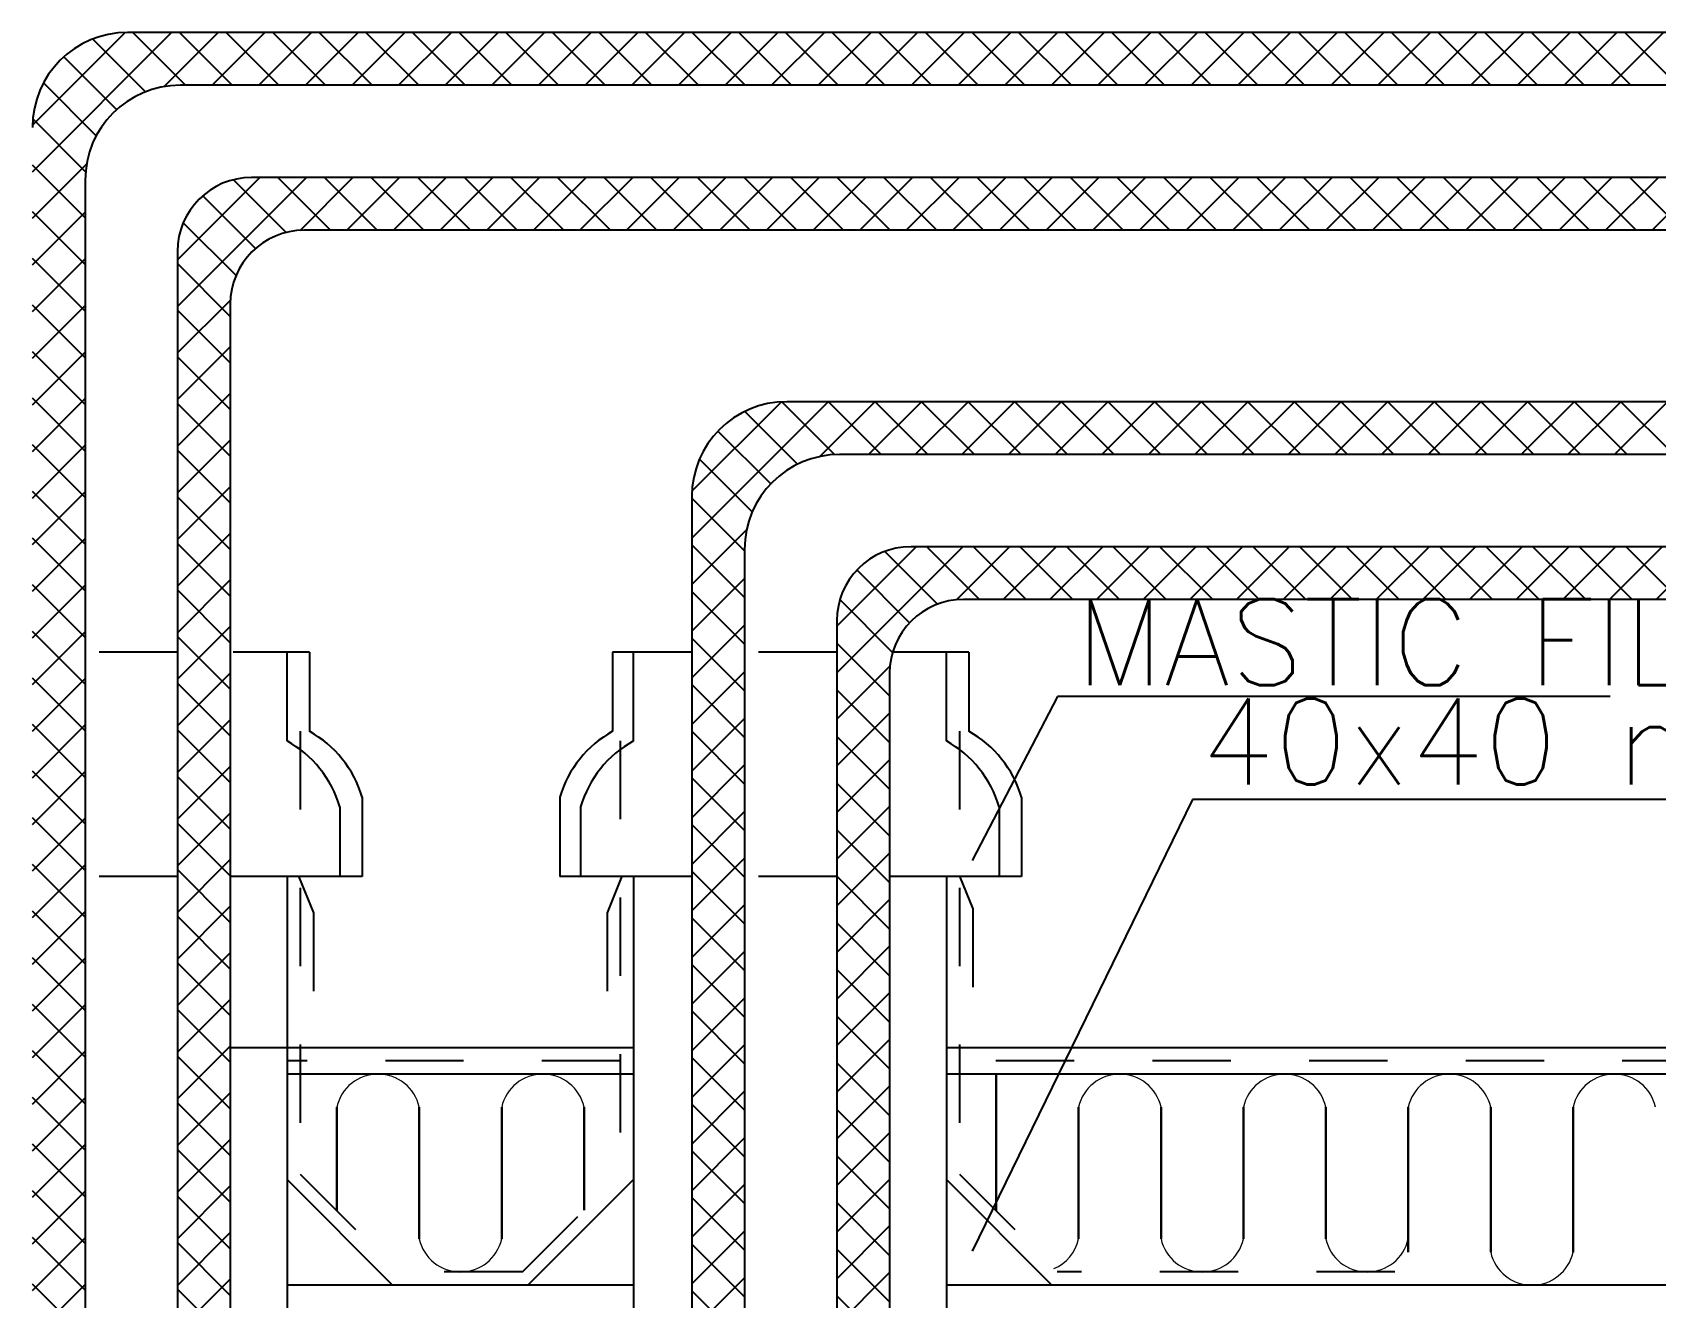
# Model space of a CAD drawing. Extents: x 594 to 813, y 174 to 240.
# Drawn here: x 643.485 to 645.558, y 213.53 to 215.146 of the extents above; entities that cross this region are included whole.
import ezdxf

# ---------------------------------------------------------------- set-up
doc = ezdxf.new("R2010")
doc.units = 0
doc.header["$MEASUREMENT"] = 0
doc.linetypes.add('DSH2', pattern=[0.26, 0.13, -0.13])
doc.linetypes.add('DSH3', pattern=[0.39, 0.26, -0.13])
doc.layers.get('0').update_dxf_attribs({"linetype": 'CONTINUOUS', "lineweight": 30})
doc.layers.add('AC.REF(S). PIPING', color=3, linetype='CONTINUOUS', lineweight=30)
doc.layers.add('hatch', color=252, linetype='CONTINUOUS', lineweight=9)
for name, color, linetype in [('LIN-2', 7, 'CONTINUOUS'), ('LIN-4', 11, 'DSH3'), ('T-TEXT', 3, 'CONTINUOUS')]:
    doc.layers.add(name, color=color, linetype=linetype)
doc.styles.add('AC', font='romans.shx', dxfattribs={"height": 0.2})

# ---------------------------------------------------------------- blocks, each defined once
blk = doc.blocks.new('*X239')
at = {"color": 0}
for p, q in [((15720.8, 17665.4), (16248.7, 18193.3)), ((15720.9, 17842.3), (16071.8, 18193.2)), ((16149.5, 17968.5), (15949.5, 18168.5)), ((16301.4, 17993.3), (16101.4, 18193.3)), ((16220.4, 17988.2), (16425.5, 18193.3)), ((16478.2, 17993.3), (16278.2, 18193.3)), ((16402.3, 17993.3), (16602.3, 18193.3)), ((16655, 17993.3), (16455, 18193.3)), ((16579.1, 17993.3), (16779.1, 18193.3)), ((16831.7, 17993.3), (16631.7, 18193.3)), ((16755.8, 17993.3), (16955.8, 18193.3)), ((17008.5, 17993.3), (16808.5, 18193.3)), ((16932.6, 17993.3), (17132.6, 18193.3)), ((17185.3, 17993.3), (16985.3, 18193.3)), ((17109.4, 17993.3), (17309.4, 18193.3)), ((17362.1, 17993.3), (17162.1, 18193.3)), ((17286.2, 17993.3), (17486.2, 18193.3)), ((17538.8, 17993.3), (17338.8, 18193.3)), ((17462.9, 17993.3), (17662.9, 18193.3)), ((17715.6, 17993.3), (17515.6, 18193.3)), ((17639.7, 17993.3), (17839.7, 18193.3)), ((17892.4, 17993.3), (17692.4, 18193.3)), ((17816.5, 17993.3), (18016.5, 18193.3)), ((18069.2, 17993.3), (17869.2, 18193.3)), ((17993.3, 17993.3), (18193.3, 18193.3)), ((18245.9, 17993.3), (18045.9, 18193.3)), ((18170.1, 17993.3), (18370.1, 18193.3)), ((18422.7, 17993.3), (18222.7, 18193.3)), ((18346.8, 17993.3), (18546.8, 18193.3)), ((18599.5, 17993.3), (18399.5, 18193.3)), ((18523.6, 17993.3), (18723.6, 18193.3)), ((18776.3, 17993.3), (18576.3, 18193.3)), ((18700.4, 17993.3), (18900.4, 18193.3)), ((18953.1, 17993.3), (18753.1, 18193.3)), ((18877.2, 17993.3), (19077.2, 18193.3)), ((19129.8, 17993.3), (18929.8, 18193.3)), ((19053.9, 17993.3), (19253.9, 18193.3)), ((19306.6, 17993.3), (19106.6, 18193.3)), ((19230.7, 17993.3), (19430.7, 18193.3)), ((19483.4, 17993.3), (19283.4, 18193.3)), ((19407.5, 17993.3), (19607.5, 18193.3)), ((19660.2, 17993.3), (19460.2, 18193.3)), ((19584.3, 17993.3), (19784.3, 18193.3)), ((19836.9, 17993.3), (19636.9, 18193.3)), ((19761, 17993.3), (19961, 18193.3)), ((20013.7, 17993.3), (19813.7, 18193.3)), ((19937.8, 17993.3), (20137.8, 18193.3)), ((20190.5, 17993.3), (19990.5, 18193.3)), ((20114.6, 17993.3), (20314.6, 18193.3)), ((20367.3, 17993.3), (20167.3, 18193.3)), ((20291.4, 17993.3), (20491.4, 18193.3)), ((20544, 17993.3), (20344, 18193.3)), ((20468.2, 17993.3), (20668.2, 18193.3)), ((20720.8, 17993.3), (20520.8, 18193.3)), ((20644.9, 17993.3), (20844.9, 18193.3)), ((20897.6, 17993.3), (20697.6, 18193.3)), ((20821.7, 17993.3), (21021.7, 18193.3)), ((21074.4, 17993.3), (20874.4, 18193.3)), ((20998.5, 17993.3), (21198.5, 18193.3)), ((21251.1, 17993.3), (21051.1, 18193.3)), ((21175.3, 17993.3), (21375.3, 18193.3)), ((21427.9, 17993.3), (21227.9, 18193.3)), ((21352, 17993.3), (21552, 18193.3)), ((21604.7, 17993.3), (21404.7, 18193.3)), ((21528.8, 17993.3), (21728.8, 18193.3)), ((21781.5, 17993.3), (21581.5, 18193.3)), ((21705.6, 17993.3), (21905.6, 18193.3)), ((21958.3, 17993.3), (21758.3, 18193.3)), ((16040.1, 17901), (15840.1, 18101)), ((15962.7, 17801.7), (15762.7, 18001.7)), ((15922.3, 17665.3), (15722.3, 17865.3)), ((15720.8, 17488.6), (15925.9, 17693.7)), ((15920.8, 17490), (15720.8, 17690)), ((15920.8, 17313.2), (15720.8, 17513.2)), ((15720.8, 17311.8), (15920.8, 17511.8)), ((15920.8, 17136.4), (15720.8, 17336.4)), ((15720.8, 17135), (15920.8, 17335)), ((15920.8, 16959.6), (15720.8, 17159.6)), ((15720.8, 16958.3), (15920.8, 17158.3)), ((15920.8, 16782.9), (15720.8, 16982.9)), ((15720.8, 16781.5), (15920.8, 16981.5)), ((15920.8, 16606.1), (15720.8, 16806.1)), ((15720.8, 16604.7), (15920.8, 16804.7)), ((15920.8, 16429.3), (15720.8, 16629.3)), ((15720.8, 16427.9), (15920.8, 16627.9)), ((15920.8, 16252.5), (15720.8, 16452.5)), ((15720.8, 16251.2), (15920.8, 16451.2)), ((15920.8, 16075.8), (15720.8, 16275.8)), ((15720.8, 16074.4), (15920.8, 16274.4)), ((15920.8, 15899), (15720.8, 16099)), ((15720.8, 15897.6), (15920.8, 16097.6)), ((15920.8, 15722.2), (15720.8, 15922.2)), ((15720.8, 15720.8), (15920.8, 15920.8)), ((15920.8, 15545.4), (15720.8, 15745.4)), ((15720.8, 15544), (15920.8, 15744)), ((15920.8, 15368.7), (15720.8, 15568.7)), ((15720.8, 15367.3), (15920.8, 15567.3)), ((15920.8, 15191.9), (15720.8, 15391.9)), ((15720.8, 15190.5), (15920.8, 15390.5)), ((15920.8, 15015.1), (15720.8, 15215.1)), ((15720.8, 15013.7), (15920.8, 15213.7)), ((15920.8, 14838.3), (15720.8, 15038.3)), ((15720.8, 14836.9), (15920.8, 15036.9)), ((15920.8, 14661.5), (15720.8, 14861.5)), ((15720.8, 14660.2), (15920.8, 14860.2)), ((15920.8, 14484.8), (15720.8, 14684.8)), ((15720.8, 14483.4), (15920.8, 14683.4)), ((15920.8, 14308), (15720.8, 14508)), ((15720.8, 14306.6), (15920.8, 14506.6)), ((15920.8, 14131.2), (15720.8, 14331.2)), ((15720.8, 14129.8), (15920.8, 14329.8)), ((15920.8, 13954.4), (15720.8, 14154.4)), ((15720.8, 13953.1), (15920.8, 14153.1)), ((15920.8, 13777.7), (15720.8, 13977.7)), ((15720.8, 13776.3), (15920.8, 13976.3)), ((15920.8, 13600.9), (15720.8, 13800.9)), ((15720.8, 13599.5), (15920.8, 13799.5)), ((15920.8, 13424.1), (15720.8, 13624.1)), ((15720.8, 13422.7), (15920.8, 13622.7)), ((15920.8, 13247.3), (15720.8, 13447.3)), ((15720.8, 13246), (15920.8, 13446))]:
    blk.add_line(p, q, dxfattribs=at)
blk = doc.blocks.new('*X238')
at = {"color": 0}
for p, q in [((16270.8, 17154.7), (16759.4, 17643.3)), ((16270.8, 17331.5), (16582.6, 17643.3)), ((16683, 17434.9), (16483, 17634.9)), ((16851.4, 17443.3), (16651.4, 17643.3)), ((16735.8, 17442.9), (16936.2, 17643.3)), ((17028.2, 17443.3), (16828.2, 17643.3)), ((16912.9, 17443.3), (17112.9, 17643.3)), ((17205, 17443.3), (17005, 17643.3)), ((17089.7, 17443.3), (17289.7, 17643.3)), ((17381.7, 17443.3), (17181.7, 17643.3)), ((17266.5, 17443.3), (17466.5, 17643.3)), ((17558.5, 17443.3), (17358.5, 17643.3)), ((17443.3, 17443.3), (17643.3, 17643.3)), ((17735.3, 17443.3), (17535.3, 17643.3)), ((17620.1, 17443.3), (17820.1, 17643.3)), ((17912.1, 17443.3), (17712.1, 17643.3)), ((17796.8, 17443.3), (17996.8, 17643.3)), ((18088.8, 17443.3), (17888.8, 17643.3)), ((17973.6, 17443.3), (18173.6, 17643.3)), ((18265.6, 17443.3), (18065.6, 17643.3)), ((18150.4, 17443.3), (18350.4, 17643.3)), ((18442.4, 17443.3), (18242.4, 17643.3)), ((18327.2, 17443.3), (18527.2, 17643.3)), ((18619.2, 17443.3), (18419.2, 17643.3)), ((18503.9, 17443.3), (18703.9, 17643.3)), ((18795.9, 17443.3), (18595.9, 17643.3)), ((18680.7, 17443.3), (18880.7, 17643.3)), ((18972.7, 17443.3), (18772.7, 17643.3)), ((18857.5, 17443.3), (19057.5, 17643.3)), ((19149.5, 17443.3), (18949.5, 17643.3)), ((19034.3, 17443.3), (19234.3, 17643.3)), ((19326.3, 17443.3), (19126.3, 17643.3)), ((19211, 17443.3), (19411, 17643.3)), ((19503.1, 17443.3), (19303.1, 17643.3)), ((19387.8, 17443.3), (19587.8, 17643.3)), ((19679.8, 17443.3), (19479.8, 17643.3)), ((19564.6, 17443.3), (19764.6, 17643.3)), ((19856.6, 17443.3), (19656.6, 17643.3)), ((19741.4, 17443.3), (19941.4, 17643.3)), ((20033.4, 17443.3), (19833.4, 17643.3)), ((19918.2, 17443.3), (20118.2, 17643.3)), ((20210.2, 17443.3), (20010.2, 17643.3)), ((20094.9, 17443.3), (20294.9, 17643.3)), ((20386.9, 17443.3), (20186.9, 17643.3)), ((20271.7, 17443.3), (20471.7, 17643.3)), ((20563.7, 17443.3), (20363.7, 17643.3)), ((20448.5, 17443.3), (20648.5, 17643.3)), ((20740.5, 17443.3), (20540.5, 17643.3)), ((20625.3, 17443.3), (20825.3, 17643.3)), ((20917.3, 17443.3), (20717.3, 17643.3)), ((20802, 17443.3), (21002, 17643.3)), ((21094, 17443.3), (20894, 17643.3)), ((20978.8, 17443.3), (21178.8, 17643.3)), ((21270.8, 17443.3), (21070.8, 17643.3)), ((21155.6, 17443.3), (21355.6, 17643.3)), ((21447.6, 17443.3), (21247.6, 17643.3)), ((21332.4, 17443.3), (21532.4, 17643.3)), ((21624.4, 17443.3), (21424.4, 17643.3)), ((21509.1, 17443.3), (21709.1, 17643.3)), ((21801.1, 17443.3), (21601.1, 17643.3)), ((21685.9, 17443.3), (21885.9, 17643.3)), ((21977.9, 17443.3), (21777.9, 17643.3)), ((21862.7, 17443.3), (22062.7, 17643.3)), ((16566.8, 17374.3), (16366.8, 17574.3)), ((16492.7, 17271.7), (16292.7, 17471.7)), ((16470.8, 17116.7), (16270.8, 17316.7)), ((16270.8, 16977.9), (16471.2, 17178.3)), ((16470.8, 16940), (16270.8, 17140)), ((16270.8, 16801.2), (16470.8, 17001.2)), ((16470.8, 16763.2), (16270.8, 16963.2)), ((16270.8, 16624.4), (16470.8, 16824.4)), ((16470.8, 16586.4), (16270.8, 16786.4)), ((16270.8, 16447.6), (16470.8, 16647.6)), ((16470.8, 16409.6), (16270.8, 16609.6)), ((16270.8, 16270.8), (16470.8, 16470.8)), ((16470.8, 16232.9), (16270.8, 16432.9)), ((16270.8, 16094), (16470.8, 16294)), ((16470.8, 16056.1), (16270.8, 16256.1)), ((16270.8, 15917.3), (16470.8, 16117.3)), ((16470.8, 15879.3), (16270.8, 16079.3)), ((16270.8, 15740.5), (16470.8, 15940.5)), ((16470.8, 15702.5), (16270.8, 15902.5)), ((16270.8, 15563.7), (16470.8, 15763.7)), ((16470.8, 15525.8), (16270.8, 15725.8)), ((16270.8, 15386.9), (16470.8, 15586.9)), ((16470.8, 15349), (16270.8, 15549)), ((16270.8, 15210.2), (16470.8, 15410.2)), ((16470.8, 15172.2), (16270.8, 15372.2)), ((16270.8, 15033.4), (16470.8, 15233.4)), ((16470.8, 14995.4), (16270.8, 15195.4)), ((16270.8, 14856.6), (16470.8, 15056.6)), ((16470.8, 14818.7), (16270.8, 15018.7)), ((16270.8, 14679.8), (16470.8, 14879.8)), ((16470.8, 14641.9), (16270.8, 14841.9)), ((16270.8, 14503.1), (16470.8, 14703.1)), ((16470.8, 14465.1), (16270.8, 14665.1)), ((16270.8, 14326.3), (16470.8, 14526.3)), ((16470.8, 14288.3), (16270.8, 14488.3)), ((16270.8, 14149.5), (16470.8, 14349.5)), ((16470.8, 14111.5), (16270.8, 14311.5)), ((16270.8, 13972.7), (16470.8, 14172.7)), ((16470.8, 13934.8), (16270.8, 14134.8)), ((16270.8, 13796), (16470.8, 13996)), ((16470.8, 13758), (16270.8, 13958)), ((16270.8, 13619.2), (16470.8, 13819.2)), ((16470.8, 13581.2), (16270.8, 13781.2)), ((16270.8, 13442.4), (16470.8, 13642.4)), ((16470.8, 13404.4), (16270.8, 13604.4)), ((16270.8, 13265.6), (16470.8, 13465.6)), ((16470.8, 13227.7), (16270.8, 13427.7))]:
    blk.add_line(p, q, dxfattribs=at)
blk = doc.blocks.new('*X237')
at = {"color": 0}
for p, q in [((18220.8, 16276.3), (18737.8, 16793.3)), ((18221.4, 16453.6), (18560.5, 16792.7)), ((18622.1, 16556.4), (18422.1, 16756.4)), ((18762.5, 16592.8), (18562.5, 16792.8)), ((18706.9, 16585.6), (18914.6, 16793.3)), ((18938.8, 16593.3), (18738.8, 16793.3)), ((18891.4, 16593.3), (19091.4, 16793.3)), ((19115.6, 16593.3), (18915.6, 16793.3)), ((19068.2, 16593.3), (19268.2, 16793.3)), ((19292.4, 16593.3), (19092.4, 16793.3)), ((19244.9, 16593.3), (19444.9, 16793.3)), ((19469.2, 16593.3), (19269.2, 16793.3)), ((19421.7, 16593.3), (19621.7, 16793.3)), ((19645.9, 16593.3), (19445.9, 16793.3)), ((19598.5, 16593.3), (19798.5, 16793.3)), ((19822.7, 16593.3), (19622.7, 16793.3)), ((19775.3, 16593.3), (19975.3, 16793.3)), ((19999.5, 16593.3), (19799.5, 16793.3)), ((19952, 16593.3), (20152, 16793.3)), ((20176.3, 16593.3), (19976.3, 16793.3)), ((20128.8, 16593.3), (20328.8, 16793.3)), ((20353.1, 16593.3), (20153.1, 16793.3)), ((20305.6, 16593.3), (20505.6, 16793.3)), ((20529.8, 16593.3), (20329.8, 16793.3)), ((20482.4, 16593.3), (20682.4, 16793.3)), ((20706.6, 16593.3), (20506.6, 16793.3)), ((20659.1, 16593.3), (20859.1, 16793.3)), ((20883.4, 16593.3), (20683.4, 16793.3)), ((20835.9, 16593.3), (21035.9, 16793.3)), ((21060.2, 16593.3), (20860.2, 16793.3)), ((21012.7, 16593.3), (21212.7, 16793.3)), ((21236.9, 16593.3), (21036.9, 16793.3)), ((21189.5, 16593.3), (21389.5, 16793.3)), ((21413.7, 16593.3), (21213.7, 16793.3)), ((21366.2, 16593.3), (21566.2, 16793.3)), ((21590.5, 16593.3), (21390.5, 16793.3)), ((21543, 16593.3), (21743, 16793.3)), ((21767.3, 16593.3), (21567.3, 16793.3)), ((21719.8, 16593.3), (21919.8, 16793.3)), ((21944, 16593.3), (21744, 16793.3)), ((18520.2, 16481.6), (18320.2, 16681.6)), ((18449.9, 16375.1), (18249.9, 16575.1)), ((18420.8, 16227.4), (18220.8, 16427.4)), ((18220.8, 16099.5), (18428.5, 16307.2)), ((18420.8, 16050.6), (18220.8, 16250.6)), ((18220.8, 15922.7), (18420.8, 16122.7)), ((18420.8, 15873.9), (18220.8, 16073.9)), ((18220.8, 15746), (18420.8, 15946)), ((18420.8, 15697.1), (18220.8, 15897.1)), ((18220.8, 15569.2), (18420.8, 15769.2)), ((18420.8, 15520.3), (18220.8, 15720.3)), ((18220.8, 15392.4), (18420.8, 15592.4)), ((18420.8, 15343.5), (18220.8, 15543.5)), ((18220.8, 15215.6), (18420.8, 15415.6)), ((18420.8, 15166.7), (18220.8, 15366.7)), ((18220.8, 15038.8), (18420.8, 15238.8)), ((18420.8, 14990), (18220.8, 15190)), ((18220.8, 14862.1), (18420.8, 15062.1)), ((18420.8, 14813.2), (18220.8, 15013.2)), ((18220.8, 14685.3), (18420.8, 14885.3)), ((18420.8, 14636.4), (18220.8, 14836.4)), ((18220.8, 14508.5), (18420.8, 14708.5)), ((18420.8, 14459.6), (18220.8, 14659.6)), ((18220.8, 14331.7), (18420.8, 14531.7)), ((18420.8, 14282.9), (18220.8, 14482.9)), ((18220.8, 14155), (18420.8, 14355)), ((18420.8, 14106.1), (18220.8, 14306.1)), ((18220.8, 13978.2), (18420.8, 14178.2)), ((18420.8, 13929.3), (18220.8, 14129.3)), ((18220.8, 13801.4), (18420.8, 14001.4)), ((18420.8, 13752.5), (18220.8, 13952.5)), ((18220.8, 13624.6), (18420.8, 13824.6)), ((18420.8, 13575.8), (18220.8, 13775.8)), ((18220.8, 13447.9), (18420.8, 13647.9)), ((18420.8, 13399), (18220.8, 13599)), ((18220.8, 13271.1), (18420.8, 13471.1)), ((18420.8, 13222.2), (18220.8, 13422.2))]:
    blk.add_line(p, q, dxfattribs=at)
blk = doc.blocks.new('*X236')
at = {"color": 0}
for p, q in [((18770.8, 15765.6), (19248.5, 16243.3)), ((18770.8, 15942.4), (19071.7, 16243.3)), ((19152.9, 16025.6), (18952.9, 16225.6)), ((19312.1, 16043.3), (19112.1, 16243.3)), ((19224, 16042), (19425.3, 16243.3)), ((19488.8, 16043.3), (19288.8, 16243.3)), ((19402, 16043.3), (19602, 16243.3)), ((19665.6, 16043.3), (19465.6, 16243.3)), ((19578.8, 16043.3), (19778.8, 16243.3)), ((19842.4, 16043.3), (19642.4, 16243.3)), ((19755.6, 16043.3), (19955.6, 16243.3)), ((20019.2, 16043.3), (19819.2, 16243.3)), ((19932.4, 16043.3), (20132.4, 16243.3)), ((20195.9, 16043.3), (19995.9, 16243.3)), ((20109.1, 16043.3), (20309.1, 16243.3)), ((20372.7, 16043.3), (20172.7, 16243.3)), ((20285.9, 16043.3), (20485.9, 16243.3)), ((20549.5, 16043.3), (20349.5, 16243.3)), ((20462.7, 16043.3), (20662.7, 16243.3)), ((20726.3, 16043.3), (20526.3, 16243.3)), ((20639.5, 16043.3), (20839.5, 16243.3)), ((20903.1, 16043.3), (20703.1, 16243.3)), ((20816.2, 16043.3), (21016.2, 16243.3)), ((21079.8, 16043.3), (20879.8, 16243.3)), ((20993, 16043.3), (21193, 16243.3)), ((21256.6, 16043.3), (21056.6, 16243.3)), ((21169.8, 16043.3), (21369.8, 16243.3)), ((21433.4, 16043.3), (21233.4, 16243.3)), ((21346.6, 16043.3), (21546.6, 16243.3)), ((21610.2, 16043.3), (21410.2, 16243.3)), ((21523.4, 16043.3), (21723.4, 16243.3)), ((21786.9, 16043.3), (21586.9, 16243.3)), ((21700.1, 16043.3), (21900.1, 16243.3)), ((21963.7, 16043.3), (21763.7, 16243.3)), ((21876.9, 16043.3), (22076.9, 16243.3)), ((22140.5, 16043.3), (21940.5, 16243.3)), ((22053.7, 16043.3), (22253.7, 16243.3)), ((22317.3, 16043.3), (22117.3, 16243.3)), ((22230.5, 16043.3), (22430.5, 16243.3)), ((22494, 16043.3), (22294, 16243.3)), ((22407.2, 16043.3), (22607.2, 16243.3)), ((22670.8, 16043.3), (22470.8, 16243.3)), ((22584, 16043.3), (22784, 16243.3)), ((22847.6, 16043.3), (22647.6, 16243.3)), ((22760.8, 16043.3), (22960.8, 16243.3)), ((23024.4, 16043.3), (22824.4, 16243.3)), ((22937.6, 16043.3), (23137.6, 16243.3)), ((23201.1, 16043.3), (23001.1, 16243.3)), ((23114.3, 16043.3), (23314.3, 16243.3)), ((23377.9, 16043.3), (23177.9, 16243.3)), ((23291.1, 16043.3), (23491.1, 16243.3)), ((23554.7, 16043.3), (23354.7, 16243.3)), ((23467.9, 16043.3), (23667.9, 16243.3)), ((23731.5, 16043.3), (23531.5, 16243.3)), ((23644.7, 16043.3), (23844.7, 16243.3)), ((23908.3, 16043.3), (23708.3, 16243.3)), ((23821.5, 16043.3), (24021.5, 16243.3)), ((24085, 16043.3), (23885, 16243.3)), ((23998.2, 16043.3), (24198.2, 16243.3)), ((24261.8, 16043.3), (24061.8, 16243.3)), ((24175, 16043.3), (24375, 16243.3)), ((24420.8, 16061), (24238.6, 16243.3)), ((24420.8, 16237.8), (24415.4, 16243.3)), ((19046.8, 15955), (18846.8, 16155)), ((24351.8, 16043.3), (24420.8, 16112.3)), ((18982.3, 15842.7), (18782.3, 16042.7)), ((18970.8, 15677.4), (18770.8, 15877.4)), ((18770.8, 15588.8), (18972.1, 15790.1)), ((18970.8, 15500.6), (18770.8, 15700.6)), ((18770.8, 15412.1), (18970.8, 15612.1)), ((18970.8, 15323.9), (18770.8, 15523.9)), ((18770.8, 15235.3), (18970.8, 15435.3)), ((18970.8, 15147.1), (18770.8, 15347.1)), ((18770.8, 15058.5), (18970.8, 15258.5)), ((18970.8, 14970.3), (18770.8, 15170.3)), ((18770.8, 14881.7), (18970.8, 15081.7)), ((18970.8, 14793.5), (18770.8, 14993.5)), ((18770.8, 14705), (18970.8, 14905)), ((18970.8, 14616.7), (18770.8, 14816.7)), ((18770.8, 14528.2), (18970.8, 14728.2)), ((18970.8, 14440), (18770.8, 14640)), ((18770.8, 14351.4), (18970.8, 14551.4)), ((18970.8, 14263.2), (18770.8, 14463.2)), ((18770.8, 14174.6), (18970.8, 14374.6)), ((18970.8, 14086.4), (18770.8, 14286.4)), ((18770.8, 13997.9), (18970.8, 14197.9)), ((18970.8, 13909.6), (18770.8, 14109.6)), ((18770.8, 13821.1), (18970.8, 14021.1)), ((18970.8, 13732.9), (18770.8, 13932.9)), ((18770.8, 13644.3), (18970.8, 13844.3)), ((18970.8, 13556.1), (18770.8, 13756.1)), ((18770.8, 13467.5), (18970.8, 13667.5)), ((18970.8, 13379.3), (18770.8, 13579.3)), ((18770.8, 13290.7), (18970.8, 13490.7)), ((18970.8, 13202.5), (18770.8, 13402.5)), ((18770.8, 13114), (18970.8, 13314)), ((18970.8, 13025.8), (18770.8, 13225.8)), ((18770.8, 12937.2), (18970.8, 13137.2)), ((18970.8, 12849), (18770.8, 13049)), ((18770.8, 12760.4), (18970.8, 12960.4)), ((18970.8, 12672.2), (18770.8, 12872.2)), ((18770.8, 12583.6), (18970.8, 12783.6)), ((18970.8, 12495.4), (18770.8, 12695.4)), ((18770.8, 12406.9), (18970.8, 12606.9)), ((18970.8, 12318.7), (18770.8, 12518.7)), ((18770.8, 12230.1), (18970.8, 12430.1)), ((18970.8, 12141.9), (18770.8, 12341.9)), ((18770.8, 12053.3), (18970.8, 12253.3)), ((18970.8, 11965.1), (18770.8, 12165.1)), ((18770.8, 11876.5), (18970.8, 12076.5)), ((18970.8, 11788.3), (18770.8, 11988.3)), ((18770.8, 11699.8), (18970.8, 11899.8)), ((18970.8, 11611.5), (18770.8, 11811.5)), ((18770.8, 11523), (18970.8, 11723)), ((18970.8, 11434.8), (18770.8, 11634.8)), ((18770.8, 11346.2), (18970.8, 11546.2)), ((18970.8, 11258), (18770.8, 11458)), ((18770.8, 11169.4), (18970.8, 11369.4)), ((18970.8, 11081.2), (18770.8, 11281.2)), ((18770.8, 10992.7), (18970.8, 11192.7)), ((18970.8, 10904.4), (18770.8, 11104.4)), ((18770.8, 10815.9), (18970.8, 11015.9)), ((18970.8, 10727.7), (18770.8, 10927.7)), ((18770.8, 10639.1), (18970.8, 10839.1)), ((18970.8, 10550.9), (18770.8, 10750.9)), ((18770.8, 10462.3), (18970.8, 10662.3)), ((18951.7, 10393.3), (18770.8, 10574.1)), ((18878.6, 10393.3), (18970.8, 10485.5)), ((18774.9, 10393.3), (18770.8, 10397.3))]:
    blk.add_line(p, q, dxfattribs=at)
blk = doc.blocks.new('A$C5DD3573E')
for p, q in [((-17206.157, -15301.33), (-17206.157, -15157.063)), ((-17902.156, -15301.33), (-17902.156, -15191.863)), ((-17815.156, -15331.063), (-17815.156, -15191.863)), ((-17728.156, -15331.063), (-17728.156, -15191.863)), ((-17641.156, -15300.8), (-17641.156, -15191.863)), ((-17119.157, -15331.063), (-17119.157, -15191.863)), ((-17032.157, -15331.063), (-17032.157, -15191.863)), ((-16945.157, -15331.063), (-16945.157, -15191.863)), ((-16858.158, -15331.063), (-16858.158, -15191.863)), ((-16771.158, -15344.983), (-16771.158, -15191.863)), ((-16684.158, -15344.983), (-16684.158, -15191.863)), ((-16597.158, -15344.983), (-16597.158, -15191.863))]:
    blk.add_line(p, q)
at = {"layer": 'hatch'}
for centre, start, end in [((-17858.656, -15201.542), 12.544203, 167.455797), ((-17684.656, -15201.542), 12.544203, 167.455797), ((-17075.657, -15201.542), 12.544203, 167.455797), ((-16901.657, -15201.542), 12.544203, 167.455797), ((-16727.658, -15201.542), 12.544203, 167.455797), ((-16553.658, -15201.542), 12.544203, 167.455797), ((-17771.656, -15321.384), 192.544203, 347.455797), ((-17162.657, -15321.384), 293.159665, 347.455797), ((-16988.657, -15321.384), 192.544203, 347.455797), ((-16814.658, -15321.384), 192.544203, 347.455797), ((-16640.658, -15335.304), 192.544203, 347.455797)]:
    blk.add_arc(centre, 44.564, start, end, dxfattribs=at)
at = {"layer": 'LIN-2'}
for p, q in [((-15801.402, -14057.385), (-18123.254, -14057.385)), ((-15801.402, -14113.065), (-18067.574, -14113.065)), ((-18167.797, -14213.289), (-18167.797, -16228.901)), ((-15801.402, -14210.505), (-17992.406, -14210.505)), ((-15801.402, -14266.185), (-17936.726, -14266.185)), ((-18070.358, -14288.457), (-18070.358, -16228.901)), ((-18014.678, -14344.137), (-18014.678, -16228.901)), ((-15801.402, -14447.144), (-17427.255, -14447.144)), ((-15801.402, -14502.824), (-17371.575, -14502.824)), ((-17527.479, -14547.368), (-17527.479, -16228.901)), ((-17471.799, -14603.048), (-17471.799, -16228.901)), ((-15801.402, -14600.264), (-17296.407, -14600.264)), ((-15801.402, -14655.944), (-17240.727, -14655.944)), ((-17374.359, -14678.216), (-17374.359, -16228.901)), ((-17931.158, -14711.624), (-18011.428, -14711.624)), ((-17954.748, -14805.35), (-17954.748, -14711.624)), ((-17931.158, -14711.624), (-17931.158, -14795.144)), ((-17610.998, -14711.624), (-17610.998, -14795.144)), ((-17527.479, -14711.624), (-17610.998, -14711.624)), ((-17589.093, -14805.35), (-17589.093, -14711.624)), ((-17235.159, -14711.624), (-17315.43, -14711.624)), ((-17258.75, -14805.35), (-17258.75, -14711.624)), ((-17235.159, -14711.624), (-17235.159, -14795.144)), ((-17318.679, -14733.896), (-17318.679, -16228.901)), ((-17875.478, -14864.744), (-17875.478, -14948.263)), ((-17666.678, -14864.744), (-17666.678, -14948.263)), ((-17179.479, -14864.744), (-17179.479, -14948.263)), ((-17899.068, -14874.95), (-17899.068, -14948.263)), ((-17644.773, -14874.95), (-17644.773, -14948.263)), ((-17203.07, -14874.95), (-17203.07, -14948.263)), ((-17875.478, -14948.263), (-18014.678, -14948.263)), ((-17954.748, -14948.263), (-17954.748, -15904.907)), ((-17527.479, -14948.263), (-17666.678, -14948.263)), ((-17589.093, -14948.263), (-17589.093, -15904.907)), ((-17179.479, -14948.263), (-17318.679, -14948.263)), ((-17258.75, -14948.263), (-17258.75, -15904.907)), ((-17589.093, -15129.223), (-18014.678, -15129.223)), ((-17589.093, -15129.223), (-17954.748, -15129.223)), ((-15801.402, -15129.223), (-17258.75, -15129.223)), ((-15801.402, -15129.223), (-17258.75, -15129.223)), ((-17589.093, -15157.063), (-17954.748, -15157.063)), ((-15801.402, -15157.063), (-17258.75, -15157.063)), ((-17954.748, -15268.423), (-17843.388, -15379.783)), ((-17700.453, -15379.783), (-17589.093, -15268.423)), ((-17258.75, -15268.423), (-17147.39, -15379.783)), ((-17589.093, -15379.783), (-17954.748, -15379.783)), ((-15801.402, -15379.783), (-17258.75, -15379.783))]:
    blk.add_line(p, q, dxfattribs=at)
at = {"layer": 'LIN-2', "linetype": 'DSH2'}
for p, q in [((-18070.358, -14711.624), (-18167.797, -14711.624)), ((-17374.359, -14711.624), (-17471.799, -14711.624)), ((-18070.358, -14948.263), (-18167.797, -14948.263)), ((-17374.359, -14948.263), (-17471.799, -14948.263))]:
    blk.add_line(p, q, dxfattribs=at)
at = {"layer": 'LIN-2'}
for centre, radius, start, end in [((-18123.254, -14157.609), 100.224, 90, 180), ((-18067.574, -14213.289), 100.224, 90, 180), ((-17992.406, -14288.457), 77.952, 90, 180), ((-17936.726, -14344.137), 77.952, 90, 180), ((-17427.255, -14547.368), 100.224, 90, 180), ((-17371.575, -14603.048), 100.224, 90, 180), ((-17296.407, -14678.216), 77.952, 90, 180), ((-17240.727, -14733.896), 77.952, 90, 180), ((-17986.99, -14896.881), 116.051, 16.076986, 61.242616), ((-17555.166, -14896.881), 116.051, 118.757384, 163.923014), ((-17290.991, -14896.881), 116.051, 16.076986, 61.242616), ((-18010.581, -14907.088), 116.051, 16.076986, 61.242616), ((-17533.261, -14907.088), 116.051, 118.757384, 163.923014), ((-17314.582, -14907.088), 116.051, 16.076986, 61.242616)]:
    blk.add_arc(centre, radius, start, end, dxfattribs=at)
at = {"layer": 'LIN-4'}
for p, q in [((-17940.828, -14795.144), (-17940.828, -15262.657)), ((-17244.83, -14795.144), (-17244.83, -15262.657)), ((-17603.013, -14805.35), (-17603.013, -15262.657)), ((-17942.611, -14948.08), (-17926.908, -14986.707)), ((-17601.23, -14948.08), (-17616.933, -14986.707)), ((-17244.927, -14948.08), (-17230.91, -14982.562)), ((-17926.908, -14986.707), (-17926.908, -15143.143)), ((-17616.933, -14986.707), (-17616.933, -15143.143)), ((-17230.91, -14982.562), (-17230.91, -15143.143)), ((-17603.013, -15143.143), (-17954.748, -15143.143)), ((-15801.402, -15143.143), (-17244.83, -15143.143)), ((-17940.828, -15262.657), (-17837.623, -15365.863)), ((-17706.219, -15365.863), (-17603.013, -15262.657)), ((-17244.83, -15262.657), (-17141.624, -15365.863)), ((-17706.219, -15365.863), (-17837.623, -15365.863)), ((-16785.47, -15365.863), (-17141.624, -15365.863))]:
    blk.add_line(p, q, dxfattribs=at)
at = {"layer": 'T-TEXT', "color": 7, "linetype": 'Continuous'}
for p, q in [((-17141.426, -14758.413), (-17231.56, -14931.63)), ((-16558.181, -14758.413), (-17141.426, -14758.413)), ((-16999.079, -14867.013), (-17231.56, -15343.888)), ((-15312.438, -14867.013), (-16999.079, -14867.013))]:
    blk.add_line(p, q, dxfattribs=at)
at = {"layer": 'LIN-2', "xscale": 0.2783996171729086, "yscale": 0.2783996171729086, "zscale": 0.2783996171729086}
for name in ['*X239', '*X238', '*X237', '*X236']:
    blk.add_blockref(name, (-22600.147, -19122.384), dxfattribs=at)
at = {"layer": 'T-TEXT', "color": 7, "linetype": 'Continuous', "style": 'AC'}
for s, p in [('MASTIC FILL', (-17122.334, -14746.362)), ('40x40 mm PREFORMED P.V.C.', (-16990.449, -14851.293))]:
    blk.add_text(s, height=90.62483, dxfattribs=at).set_placement(p)

msp = doc.modelspace()

# ---------------------------------------------------------------- block references
at = {"layer": 'AC.REF(S). PIPING', "linetype": 'Continuous', "xscale": 0.0012099999999862, "yscale": 0.0012099999999862, "zscale": 0.0012099999999862}
msp.add_blockref('A$C5DD3573E', (665.5351, 232.1557), dxfattribs=at)

doc.saveas('drawing.dxf')
